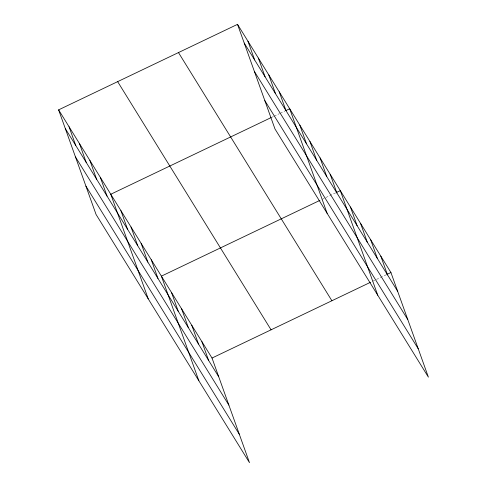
<?xml version="1.0" encoding="UTF-8"?>
<svg xmlns="http://www.w3.org/2000/svg" width="487" height="487" viewBox="0 0 487 487"><rect width="100%" height="100%" fill="white"/><g stroke="black" fill="none" stroke-linecap="round" stroke-linejoin="round"><path stroke-width="0.37" stroke-dasharray="2.44 1.83" d="M272.038 117.166L273.396 116.515M274.071 116.192L279.501 113.593M280.183 113.27L284.932 110.999M321.986 199.384L335.555 192.901M372.61 281.285L386.179 274.796"/><path stroke-width="0.73" d="M58.61 109.861L212.022 358.042L249.478 462.65L96.067 214.475L58.61 109.861L237.522 24.35L390.933 272.525L428.39 377.139L274.978 128.958L237.522 24.35M271.356 117.489L110.774 194.246L148.225 298.854M285.607 110.677L289.68 108.729L327.136 213.343M319.947 200.358L161.398 276.141L198.854 380.755M336.237 192.572L340.31 190.63L377.76 295.238M212.022 358.042L370.57 282.259M386.861 274.473L390.933 272.525M244.231 43.087L397.642 291.263M254.378 71.425L407.789 319.606M264.831 100.62L418.242 348.802M178.479 52.572L331.891 300.747M117.653 81.646L271.064 329.821M65.325 128.605L218.73 376.78M75.467 156.942L228.878 405.117M85.925 186.137L239.33 434.313M380.81 256.144L387.518 274.887M370.68 239.768L377.388 258.506M360.557 223.387L367.265 242.124M350.433 207.005L357.141 225.749M330.18 174.249L336.888 192.986M320.056 157.867L326.765 176.611M309.933 141.492L316.641 160.229M299.809 125.11L306.518 143.848M279.252 91.854L285.96 110.592M268.818 74.98L275.526 93.717M258.384 58.099L265.098 76.843M247.956 41.225L254.664 59.968M201.898 341.661L208.606 360.398M191.775 325.279L198.483 344.017M181.645 308.898L188.353 327.641M171.521 292.523L178.23 311.26M151.274 259.76L157.983 278.503M141.145 243.384L147.853 262.122M131.021 227.003L137.73 245.74M120.898 210.621L127.606 229.365M100.34 177.365L107.049 196.109M89.906 160.491L96.615 179.228M79.478 143.616L86.187 162.354M69.044 126.742L75.753 145.479"/></g></svg>
